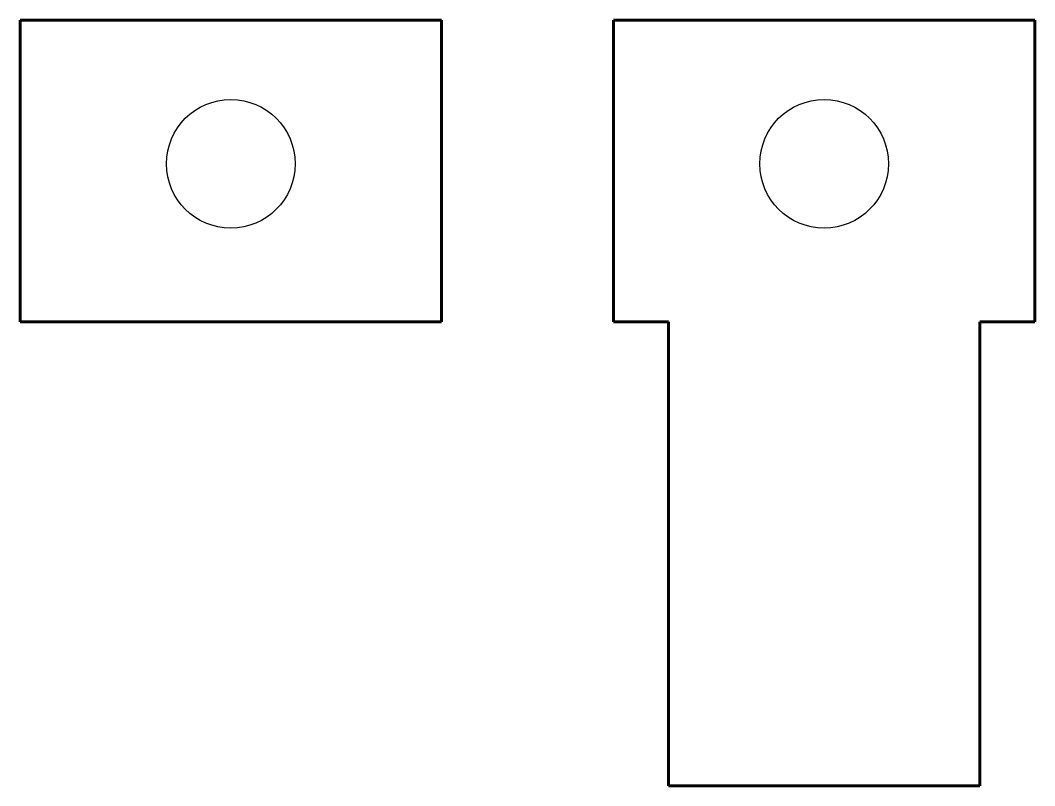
# Model space of a CAD drawing. Header units: millimetres. Extents: x 200 to 412, y 69 to 229.
import ezdxf

# ---------------------------------------------------------------- set-up
doc = ezdxf.new("R2010")
doc.units = ezdxf.units.MM
doc.linetypes.add('K5LT_BASIC', pattern=[0])

msp = doc.modelspace()

# ---------------------------------------------------------------- linework, layer by layer
at = {"color": 5, "linetype": 'K5LT_BASIC', "lineweight": 60, "true_color": 0x0000ff}
for p, q in [((199.55, 166.07), (199.55, 229.07)), ((199.55, 229.07), (287.55, 229.07)), ((287.55, 229.07), (287.55, 166.07)), ((323.55, 166.07), (323.55, 229.07)), ((323.55, 229.07), (411.55, 229.07)), ((411.55, 229.07), (411.55, 166.07)), ((199.55, 166.07), (287.55, 166.07)), ((323.55, 166.07), (335.05, 166.07)), ((335.05, 69.07), (335.05, 166.07)), ((400.05, 69.07), (400.05, 166.07)), ((400.05, 166.07), (411.55, 166.07)), ((335.05, 69.07), (400.05, 69.07))]:
    msp.add_line(p, q, dxfattribs=at)
for centre in [(243.55, 199.07), (367.55, 199.07)]:
    msp.add_circle(centre, 13.45)

doc.saveas('drawing.dxf')
